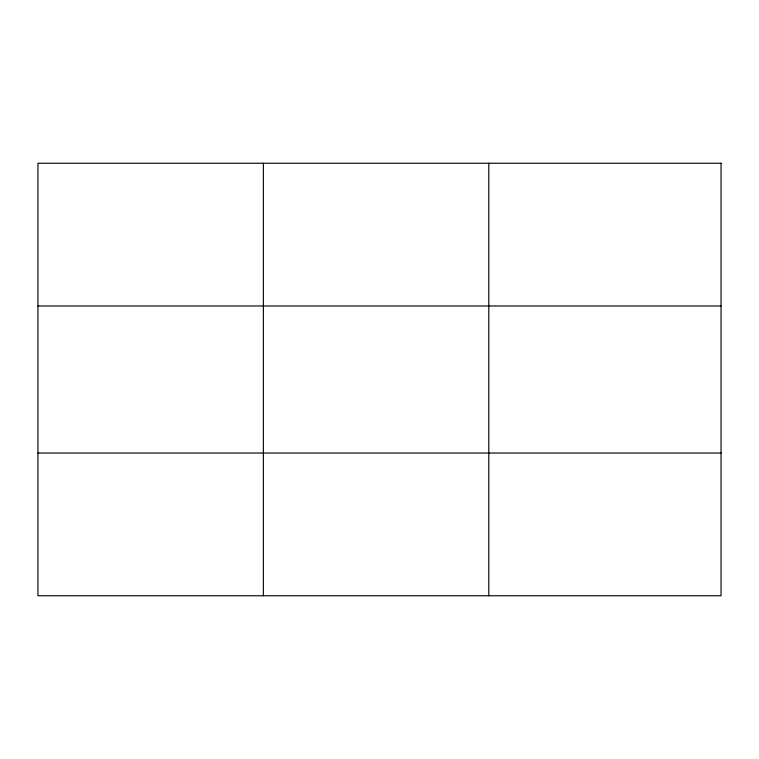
<?xml version="1.0" encoding="UTF-8"?>
<svg xmlns="http://www.w3.org/2000/svg" width="759" height="759" viewBox="0 0 759 759"><rect width="100%" height="100%" fill="white"/><g stroke="black" fill="none" stroke-linecap="round" stroke-linejoin="round"><path stroke-width="1.14" d="M263.373 163.242L263.373 595.758M488.796 163.242L488.796 595.758M37.95 305.972L721.05 305.972M37.95 453.028L721.05 453.028M721.05 163.242L721.05 595.758L37.95 595.758L37.95 163.242L721.05 163.242"/></g></svg>
